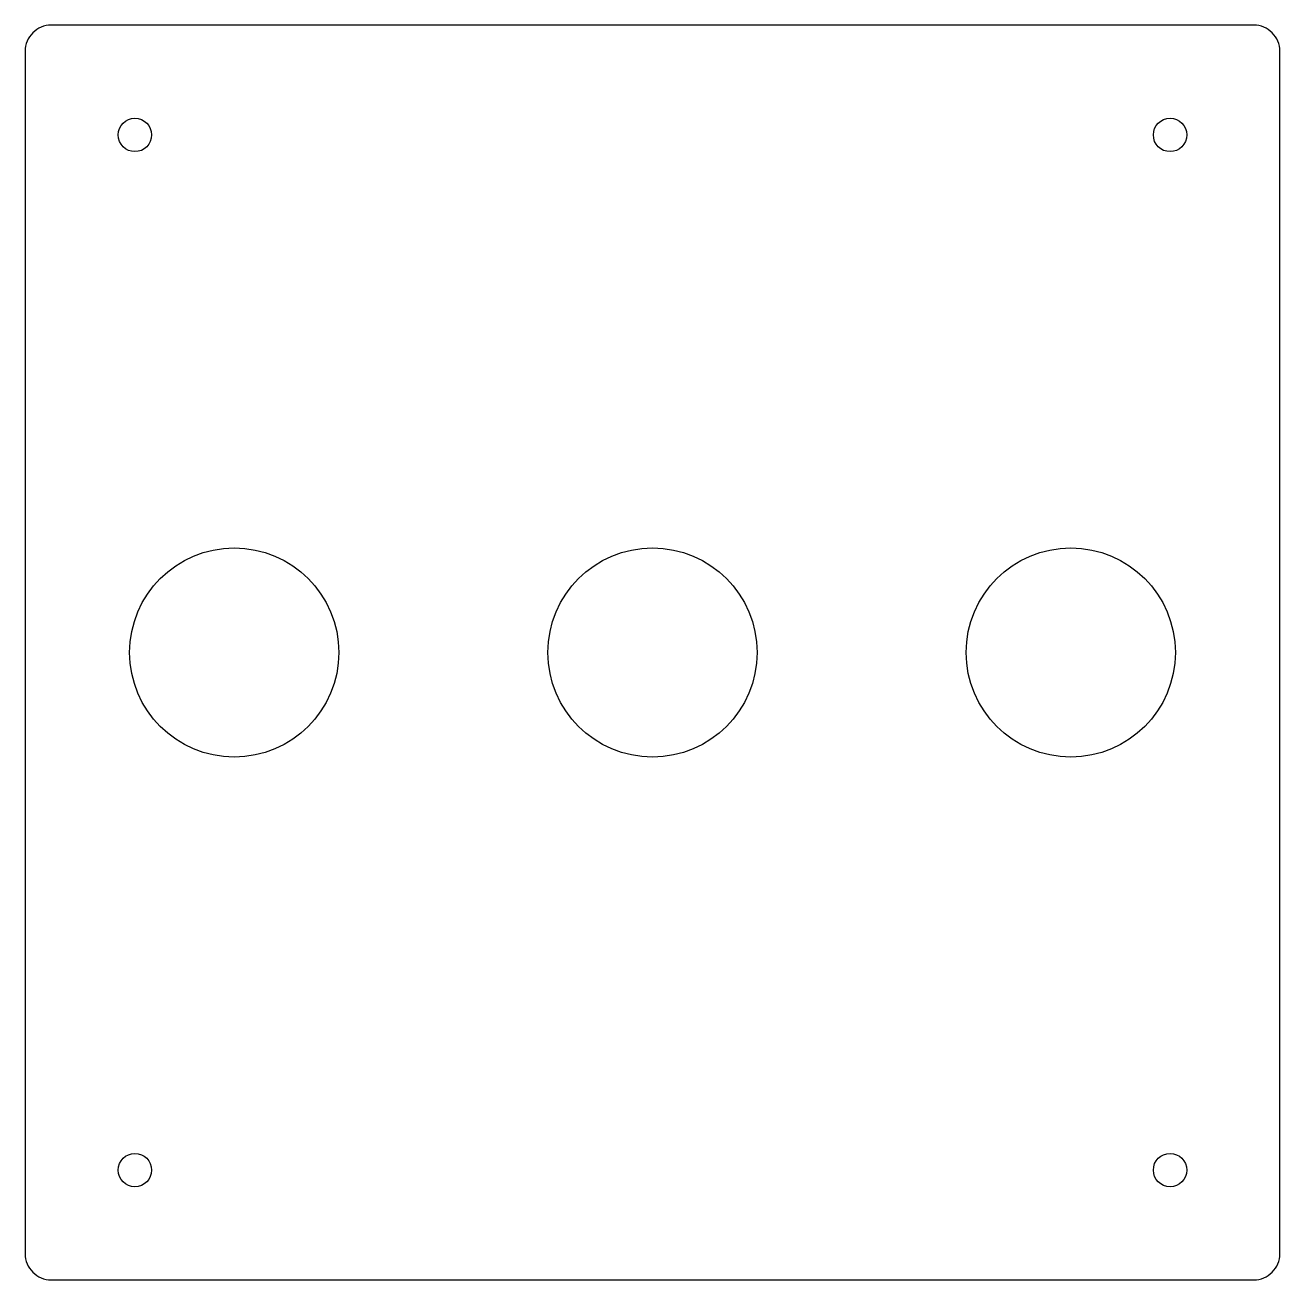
# Model space of a CAD drawing. Header units: inches. Extents: x -3 to 3, y -3 to 3.
import ezdxf

# ---------------------------------------------------------------- set-up
doc = ezdxf.new("R2010")
doc.units = ezdxf.units.IN
doc.header["$MEASUREMENT"] = 0

msp = doc.modelspace()

# ---------------------------------------------------------------- linework, layer by layer
msp.add_lwpolyline([(-3, -2.875, 0.414214), (-2.875, -3), (2.875, -3, 0.414214), (3, -2.875), (3, 2.875, 0.414214), (2.875, 3), (-2.875, 3, 0.414214), (-3, 2.875)], format="xyb", close=True)
for centre, radius in [((-2.4749, 2.4748), 0.08), ((2.4748, 2.4748), 0.08), ((-2, 0), 0.5), ((0, 0), 0.5), ((2, 0), 0.5), ((-2.4749, -2.4749), 0.08), ((2.4748, -2.4749), 0.08)]:
    msp.add_circle(centre, radius)

doc.saveas('drawing.dxf')
